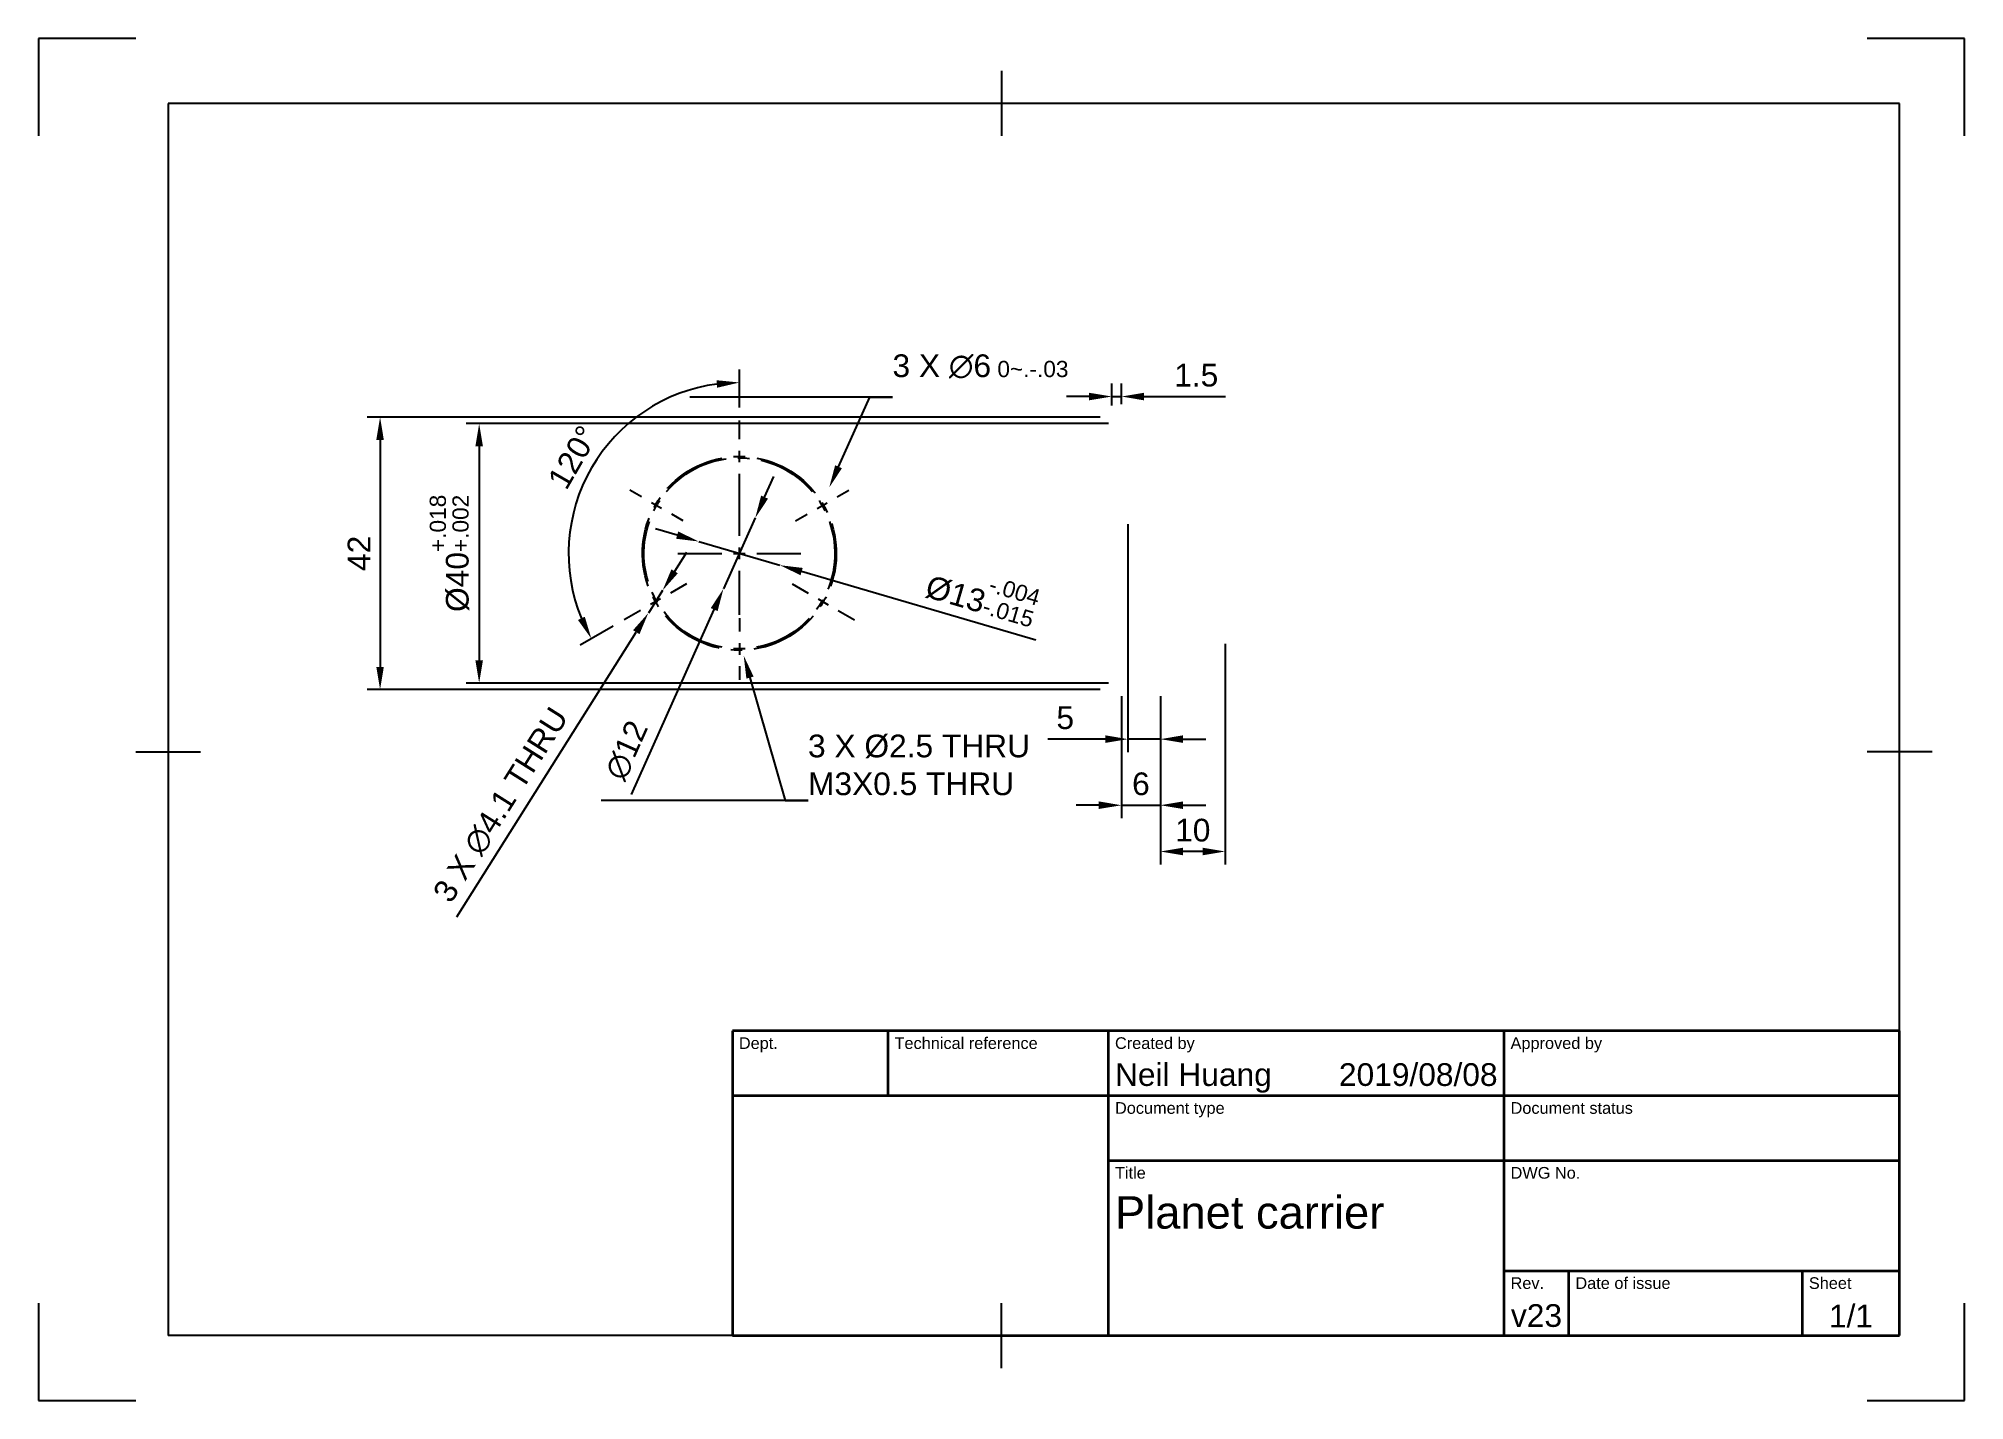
# Paper-space layout 'Sheet1' of a CAD drawing. Header units: millimetres. Extents: x 0 to 297, y 0 to 210.
import ezdxf
from ezdxf import colors
from ezdxf.entities.mleader import LeaderData, LeaderLine
from ezdxf.enums import TextEntityAlignment as Align
from ezdxf.math import Vec2, Vec3

# ---------------------------------------------------------------- set-up
doc = ezdxf.new("R2010")
doc.units = ezdxf.units.MM
doc.header["$LTSCALE"] = 0.75
doc.linetypes.add('CENTER2', pattern=[28.575, 19.05, -3.175, 3.175, -3.175])
for name, color, linetype, lineweight in [('Annotations', 7, 'Continuous', 25), ('Border', 7, 'Continuous', 25), ('Center Lines', 7, 'CENTER2', 25), ('Dimensions', 7, 'Continuous', 25), ('TitleBlock', 7, 'Continuous', 35)]:
    doc.layers.add(name, color=color, linetype=linetype, lineweight=lineweight)
doc.styles.add('FusionTitle', font='Arial Unicode.ttf')
doc.styles.get("Standard").update_dxf_attribs({"font": 'Arial.ttf'})
doc.dimstyles.new('ISO-25', dxfattribs={"dimtxt": 3.5, "dimasz": 3.5, "dimexe": 2, "dimexo": 2, "dimgap": 1.5, "dimtad": 1, "dimzin": 12, "dimdsep": 46, "dimtxsty": 'Standard', "dimcen": 0, "dimclrd": 256, "dimclre": 256, "dimclrt": 256, "dimazin": 3, "dimtp": 0.1, "dimtm": 0.1, "dimtfac": 0.714, "dimtmove": 0, "dimatfit": 3, "dimfxl": 1, "dimtzin": 12, "dimarcsym": 0})

# ---------------------------------------------------------------- blocks, each defined once
blk = doc.blocks.new('ISO_TITLEBLOCK')
at = {"layer": 'TitleBlock'}
for p, q in [((0, 47), (-180, 47)), ((-180, 47), (-180, 0)), ((-156, 37), (-156, 47)), ((-122, 0), (-122, 47)), ((-61, 0), (-61, 47)), ((0, 0), (0, 47)), ((-180, 37), (0, 37)), ((-122, 27), (0, 27)), ((-61, 10), (0, 10)), ((-51, 0), (-51, 10)), ((-15, 0), (-15, 10)), ((-180, 0), (0, 0))]:
    blk.add_line(p, q, dxfattribs=at)
at = {"layer": 'TitleBlock', "style": 'FusionTitle'}
for s, p in [('Dept.', (-179, 46)), ('Technical reference', (-155, 46)), ('Created by', (-121, 46)), ('Approved by', (-60, 46)), ('Document type', (-121, 36)), ('Document status', (-60, 36)), ('Title', (-121, 26)), ('DWG No.', (-60, 26)), ('Rev.', (-60, 9)), ('Date of issue', (-50, 9)), ('Sheet', (-14, 9))]:
    blk.add_text(s, height=1.8, dxfattribs=at).set_placement(p, align=Align.TOP_LEFT)
for tag, p, height in [('DEPT', (-179, 38.5), 3.5), ('TECHNICAL_REFERENCE', (-155, 38.5), 3.5), ('CREATED_BY', (-121, 38.5), 3.5), ('APPROVED_BY', (-60, 38.5), 3.5), ('DOCUMENT_TYPE', (-121, 28.5), 3.5), ('DOCUMENT_STATUS', (-60, 28.5), 3.5), ('TITLE_1', (-121, 16.5), 5), ('TITLE_2', (-121, 9), 5), ('TITLE_3', (-121, 1.5), 5), ('DATE_OF_ISSUE', (-50, 1.5), 3.5)]:
    blk.add_attdef(tag, p, '', height=height, dxfattribs=at)
for tag, p in [('CREATED_DATE', (-62, 38.5)), ('APPROVED_DATE', (-1, 38.5))]:
    blk.add_attdef(tag, text='', height=3.5, dxfattribs=at).set_placement(p, align=Align.RIGHT)
for tag, height, p in [('DRAWING_NUMBER', 5, (-30.5, 16.6)), ('REV', 3.5, (-56, 3.1)), ('SHEET', 3.5, (-7.5, 3.1))]:
    blk.add_attdef(tag, text='', height=height, dxfattribs=at).set_placement(p, align=Align.MIDDLE)
blk = doc.blocks.new('*D23')
at = {"layer": 'Defpoints', "color": 0, "transparency": 16777216}
for p in [(165.7, 151.62), (52.67, 109.62), (165.7, 109.62)]:
    blk.add_point(p, dxfattribs=at)
at = {"layer": 'Dimensions', "lineweight": -2, "transparency": 16777216}
for p, q in [((163.7, 151.62), (50.67, 151.62)), ((52.67, 148.12), (52.67, 113.12)), ((163.7, 109.62), (50.67, 109.62))]:
    blk.add_line(p, q, dxfattribs=at)
at = {"layer": 'Dimensions', "transparency": 16777216}
for points in [[(52.09, 148.12), (53.25, 148.12), (52.67, 151.62)], [(52.09, 113.12), (53.25, 113.12), (52.67, 109.62)]]:
    blk.add_solid(points, dxfattribs=at)
at = {"layer": 'Dimensions', "transparency": 16777216, "insert": (49.42, 130.62), "char_height": 3.5, "attachment_point": 5, "rotation": 90}
blk.add_mtext('42', dxfattribs=at)
blk = doc.blocks.new('*D24')
at = {"layer": 'Defpoints', "color": 0, "transparency": 16777216}
for p in [(167, 150.62), (67.95, 110.62), (167, 110.62)]:
    blk.add_point(p, dxfattribs=at)
at = {"layer": 'Dimensions', "lineweight": -2, "transparency": 16777216}
for p, q in [((165, 150.62), (65.95, 150.62)), ((67.95, 147.12), (67.95, 114.12)), ((165, 110.62), (65.95, 110.62))]:
    blk.add_line(p, q, dxfattribs=at)
at = {"layer": 'Dimensions', "transparency": 16777216}
for points in [[(67.37, 147.12), (68.53, 147.12), (67.95, 150.62)], [(67.37, 114.12), (68.53, 114.12), (67.95, 110.62)]]:
    blk.add_solid(points, dxfattribs=at)
at = {"layer": 'Dimensions', "transparency": 16777216, "insert": (63.39, 130.62), "char_height": 3.5, "attachment_point": 5, "rotation": 90}
blk.add_mtext('Ø40{\\H0.714x;\\S+.018^ +.002;}', dxfattribs=at)
blk = doc.blocks.new('*U25')
at = {"layer": 'Center Lines', "color": 0, "ltscale": 0.75, "transparency": 16777216}
for p, q in [((0, 2.68), (0, 9.5)), ((-9.5, 0), (-2.68, 0)), ((2.68, 0), (9.5, 0)), ((0, -9.5), (0, -2.68))]:
    blk.add_line(p, q, dxfattribs=at)
at = {"layer": 'Center Lines', "color": 0, "linetype": 'Continuous', "ltscale": 0.75, "transparency": 16777216}
for p, q in [((-0.89, 0), (0.89, 0)), ((0, -0.89), (0, 0.89))]:
    blk.add_line(p, q, dxfattribs=at)
blk = doc.blocks.new('*D26')
at = {"layer": 'Defpoints', "color": 0, "transparency": 16777216}
for p in [(96.23, 124.89), (94.04, 121.42)]:
    blk.add_point(p, dxfattribs=at)
at = {"layer": 'Dimensions', "lineweight": -2, "transparency": 16777216}
for p, q in [((98.1, 127.85), (99.96, 130.81)), ((96.23, 124.89), (94.04, 121.42)), ((64.5, 74.58), (92.18, 118.46))]:
    blk.add_line(p, q, dxfattribs=at)
at = {"layer": 'Dimensions', "transparency": 16777216}
for points in [[(97.6, 128.16), (98.59, 127.54), (96.23, 124.89)], [(91.68, 118.77), (92.67, 118.15), (94.04, 121.42)]]:
    blk.add_solid(points, dxfattribs=at)
at = {"layer": 'Dimensions', "transparency": 16777216, "insert": (71.32, 91.82), "char_height": 3.5, "attachment_point": 5, "rotation": 57.7618}
blk.add_mtext('3 X ∅4.1 THRU', dxfattribs=at)
blk = doc.blocks.new('*D27')
at = {"layer": 'Defpoints', "color": 0, "transparency": 16777216}
for p in [(101.84, 132.44), (114.32, 128.79)]:
    blk.add_point(p, dxfattribs=at)
at = {"layer": 'Dimensions', "lineweight": -2, "transparency": 16777216}
for p, q in [((98.48, 133.43), (95.12, 134.41)), ((101.84, 132.44), (114.32, 128.79)), ((153.77, 117.24), (117.67, 127.81))]:
    blk.add_line(p, q, dxfattribs=at)
at = {"layer": 'Dimensions', "transparency": 16777216}
for points in [[(98.64, 133.99), (98.32, 132.87), (101.84, 132.44)], [(117.84, 128.37), (117.51, 127.25), (114.32, 128.79)]]:
    blk.add_solid(points, dxfattribs=at)
at = {"layer": 'Dimensions', "transparency": 16777216, "insert": (145.59, 124.38), "char_height": 3.5, "attachment_point": 5, "rotation": 343.6789}
blk.add_mtext('Ø13{\\H0.714x;\\S-.004^ -.015;}', dxfattribs=at)
blk = doc.blocks.new('*D28')
at = {"layer": 'Defpoints', "color": 0, "transparency": 16777216}
for p in [(167, 110.62), (173, 110.62), (173, 91.78)]:
    blk.add_point(p, dxfattribs=at)
at = {"layer": 'Dimensions', "lineweight": -2, "transparency": 16777216}
for p, q in [((167, 108.62), (167, 89.78)), ((173, 108.62), (173, 89.78)), ((163.5, 91.78), (160, 91.78)), ((167, 91.78), (173, 91.78)), ((176.5, 91.78), (180, 91.78))]:
    blk.add_line(p, q, dxfattribs=at)
at = {"layer": 'Dimensions', "transparency": 16777216}
for points in [[(163.5, 92.37), (163.5, 91.2), (167, 91.78)], [(176.5, 92.37), (176.5, 91.2), (173, 91.78)]]:
    blk.add_solid(points, dxfattribs=at)
at = {"layer": 'Dimensions', "transparency": 16777216, "insert": (170, 95.06), "char_height": 3.5, "attachment_point": 5}
blk.add_mtext('6', dxfattribs=at)
blk = doc.blocks.new('*D29')
at = {"layer": 'Defpoints', "color": 0, "transparency": 16777216}
for p in [(168, 137.12), (173, 110.62), (173, 101.97)]:
    blk.add_point(p, dxfattribs=at)
at = {"layer": 'Dimensions', "lineweight": -2, "transparency": 16777216}
for p, q in [((168, 135.12), (168, 99.97)), ((173, 108.62), (173, 99.97)), ((164.5, 101.97), (155.66, 101.97)), ((173, 101.97), (168, 101.97)), ((176.5, 101.97), (180, 101.97))]:
    blk.add_line(p, q, dxfattribs=at)
at = {"layer": 'Dimensions', "transparency": 16777216}
for points in [[(164.5, 102.56), (164.5, 101.39), (168, 101.97)], [(176.5, 102.56), (176.5, 101.39), (173, 101.97)]]:
    blk.add_solid(points, dxfattribs=at)
at = {"layer": 'Dimensions', "transparency": 16777216, "insert": (158.33, 105.25), "char_height": 3.5, "attachment_point": 5}
blk.add_mtext('5', dxfattribs=at)
blk = doc.blocks.new('*D30')
at = {"layer": 'Defpoints', "color": 0, "transparency": 16777216}
for p in [(167, 154.8), (167, 151.62), (165.5, 151.42)]:
    blk.add_point(p, dxfattribs=at)
at = {"layer": 'Dimensions', "lineweight": -2, "transparency": 16777216}
for p, q in [((162, 154.8), (158.5, 154.8)), ((165.5, 153.42), (165.5, 156.8)), ((165.5, 154.8), (167, 154.8)), ((167, 153.62), (167, 156.8)), ((170.5, 154.8), (183.06, 154.8))]:
    blk.add_line(p, q, dxfattribs=at)
at = {"layer": 'Dimensions', "transparency": 16777216}
for points in [[(162, 155.38), (162, 154.21), (165.5, 154.8)], [(170.5, 155.38), (170.5, 154.21), (167, 154.8)]]:
    blk.add_solid(points, dxfattribs=at)
at = {"layer": 'Dimensions', "transparency": 16777216, "insert": (178.53, 158.07), "char_height": 3.5, "attachment_point": 5}
blk.add_mtext('1.5', dxfattribs=at)
blk = doc.blocks.new('*D31')
at = {"layer": 'Defpoints', "color": 0, "transparency": 16777216}
for p in [(110.53, 136.09), (105.62, 125.14)]:
    blk.add_point(p, dxfattribs=at)
at = {"layer": 'Dimensions', "lineweight": -2, "transparency": 16777216}
for p, q in [((111.96, 139.29), (113.4, 142.48)), ((110.53, 136.09), (105.62, 125.14)), ((91.42, 93.46), (104.19, 121.95))]:
    blk.add_line(p, q, dxfattribs=at)
at = {"layer": 'Dimensions', "transparency": 16777216}
for points in [[(111.43, 139.52), (112.5, 139.05), (110.53, 136.09)], [(103.66, 122.19), (104.72, 121.71), (105.62, 125.14)]]:
    blk.add_solid(points, dxfattribs=at)
at = {"layer": 'Dimensions', "transparency": 16777216, "insert": (90.69, 100.25), "char_height": 3.5, "attachment_point": 5, "rotation": 65.8455}
blk.add_mtext('∅12', dxfattribs=at)
blk = doc.blocks.new('ISO_A4(L)_SHEET')
at = {"layer": 'Border'}
for p, q in [((0, 210), (0, 195)), ((15, 210), (0, 210)), ((297, 210), (282, 210)), ((297, 195), (297, 210)), ((148.5, 205), (148.5, 195)), ((287, 200), (20, 200)), ((20, 200), (20, 10)), ((287, 10), (287, 200)), ((15, 100), (25, 100)), ((292, 100), (282, 100)), ((0, 15), (0, 0)), ((148.5, 5), (148.5, 15)), ((297, 0), (297, 15)), ((287, 10), (20, 10)), ((0, 0), (15, 0)), ((282, 0), (297, 0))]:
    blk.add_line(p, q, dxfattribs=at)
blk = doc.blocks.new('*D32')
at = {"layer": 'Defpoints', "color": 0, "transparency": 16777216}
for p in [(183, 118.68), (173, 110.62), (173, 84.65)]:
    blk.add_point(p, dxfattribs=at)
at = {"layer": 'Dimensions', "lineweight": -2, "transparency": 16777216}
for p, q in [((183, 116.68), (183, 82.65)), ((173, 108.62), (173, 82.65)), ((179.5, 84.65), (176.5, 84.65))]:
    blk.add_line(p, q, dxfattribs=at)
at = {"layer": 'Dimensions', "transparency": 16777216}
for points in [[(176.5, 85.23), (176.5, 84.06), (173, 84.65)], [(179.5, 85.23), (179.5, 84.06), (183, 84.65)]]:
    blk.add_solid(points, dxfattribs=at)
at = {"layer": 'Dimensions', "transparency": 16777216, "insert": (178, 87.92), "char_height": 3.5, "attachment_point": 5}
blk.add_mtext('10', dxfattribs=at)
blk = doc.blocks.new('*U34')
at = {"layer": 'Center Lines', "color": 0, "ltscale": 0.75, "transparency": 16777216}
for p, q in [((0.01, 17.62), (0.01, 20.49)), ((0, 9.39), (0, 12.26))]:
    blk.add_line(p, q, dxfattribs=at)
at = {"layer": 'Center Lines', "color": 0, "linetype": 'Continuous', "ltscale": 0.75, "transparency": 16777216}
blk.add_line((0, 14.05), (0.01, 15.83), dxfattribs=at)
at = {"layer": 'Center Lines', "color": 0, "linetype": 'Continuous', "ltscale": 0.75, "transparency": 16777216, "extrusion": (0, 0, -1)}
blk.add_arc((0, 0), 14.94, 86.5933, 93.4435, dxfattribs=at)
blk = doc.blocks.new('*U35')
at = {"layer": 'Center Lines', "color": 0, "ltscale": 0.75, "transparency": 16777216}
for p, q in [((-8.13, -4.69), (-10.62, -6.13)), ((-15.26, -8.8), (-17.75, -10.24))]:
    blk.add_line(p, q, dxfattribs=at)
at = {"layer": 'Center Lines', "color": 0, "linetype": 'Continuous', "ltscale": 0.75, "transparency": 16777216}
blk.add_line((-12.17, -7.02), (-13.71, -7.91), dxfattribs=at)
at = {"layer": 'Center Lines', "color": 0, "linetype": 'Continuous', "ltscale": 0.75, "transparency": 16777216, "extrusion": (0, 0, -1)}
blk.add_arc((0, 0), 14.94, 326.5933, 333.4435, dxfattribs=at)
blk = doc.blocks.new('*U36')
at = {"layer": 'Center Lines', "color": 0, "ltscale": 0.75, "transparency": 16777216}
for p, q in [((8.13, -4.7), (10.62, -6.13)), ((15.26, -8.81), (17.74, -10.25))]:
    blk.add_line(p, q, dxfattribs=at)
at = {"layer": 'Center Lines', "color": 0, "linetype": 'Continuous', "ltscale": 0.75, "transparency": 16777216}
blk.add_line((12.16, -7.03), (13.71, -7.92), dxfattribs=at)
at = {"layer": 'Center Lines', "color": 0, "linetype": 'Continuous', "ltscale": 0.75, "transparency": 16777216, "extrusion": (0, 0, -1)}
blk.add_arc((0, 0), 14.94, 206.5933, 213.4435, dxfattribs=at)
blk = doc.blocks.new('*U33')
at = {"layer": 'Center Lines', "color": 0, "ltscale": 0.75, "transparency": 16777216, "extrusion": (0, 0, -1)}
for start, end in [(340.3059, 79.7308), (100.3059, 199.7308), (220.3059, 319.7308)]:
    blk.add_arc((0, 0), 14.94, start, end, dxfattribs=at)
at = {"layer": 'Center Lines', "color": 0, "ltscale": 0.75, "transparency": 16777216}
for name in ['*U34', '*U35', '*U36']:
    blk.add_blockref(name, (0, 0), dxfattribs=at)
blk = doc.blocks.new('*D37')
at = {"layer": 'Defpoints', "color": 0, "transparency": 16777216}
for p in [(91.15, 150.8), (108.08, 151.11), (108.08, 148.24), (92.82, 121.81), (90.33, 120.38)]:
    blk.add_point(p, dxfattribs=at)
at = {"layer": 'Dimensions', "lineweight": -2, "transparency": 16777216}
for p, q in [((108.08, 153.11), (108.09, 158.96)), ((88.6, 119.38), (83.53, 116.45))]:
    blk.add_line(p, q, dxfattribs=at)
blk.add_arc((108.08, 130.62), 26.34, 97.5998, 202.3635, dxfattribs=at)
at = {"layer": 'Dimensions', "transparency": 16777216}
for points in [[(104.56, 157.31), (104.63, 156.15), (108.09, 156.96)], [(84.24, 120.85), (83.19, 120.34), (85.26, 117.45)]]:
    blk.add_solid(points, dxfattribs=at)
at = {"layer": 'Dimensions', "transparency": 16777216, "insert": (82.42, 145.44), "char_height": 3.5, "attachment_point": 5, "rotation": 59.9816}
blk.add_mtext('120°', dxfattribs=at)
blk = doc.blocks.new('*U39')
at = {"layer": 'Center Lines', "color": 0, "ltscale": 0.75, "transparency": 16777216}
for p, q in [((-15.08, 8.71), (-16.87, 9.74)), ((-8.65, 4.99), (-10.44, 6.03))]:
    blk.add_line(p, q, dxfattribs=at)
at = {"layer": 'Center Lines', "color": 0, "linetype": 'Continuous', "ltscale": 0.75, "transparency": 16777216}
blk.add_line((-11.99, 6.92), (-13.53, 7.81), dxfattribs=at)
at = {"layer": 'Center Lines', "color": 0, "linetype": 'Continuous', "ltscale": 0.75, "transparency": 16777216, "extrusion": (0, 0, -1)}
blk.add_arc((0, 0), 14.73, 26.527, 33.473, dxfattribs=at)
blk = doc.blocks.new('*U40')
at = {"layer": 'Center Lines', "color": 0, "ltscale": 0.75, "transparency": 16777216}
for p, q in [((15.08, 8.71), (16.87, 9.74)), ((8.65, 4.99), (10.44, 6.03))]:
    blk.add_line(p, q, dxfattribs=at)
at = {"layer": 'Center Lines', "color": 0, "linetype": 'Continuous', "ltscale": 0.75, "transparency": 16777216}
blk.add_line((11.99, 6.92), (13.53, 7.81), dxfattribs=at)
at = {"layer": 'Center Lines', "color": 0, "linetype": 'Continuous', "ltscale": 0.75, "transparency": 16777216, "extrusion": (0, 0, -1)}
blk.add_arc((0, 0), 14.73, 146.527, 153.473, dxfattribs=at)
blk = doc.blocks.new('*U41')
at = {"layer": 'Center Lines', "color": 0, "ltscale": 0.75, "transparency": 16777216}
for p, q in [((0, -9.98), (0, -12.06)), ((0, -17.41), (0, -19.48))]:
    blk.add_line(p, q, dxfattribs=at)
at = {"layer": 'Center Lines', "color": 0, "linetype": 'Continuous', "ltscale": 0.75, "transparency": 16777216}
blk.add_line((0, -13.84), (0, -15.63), dxfattribs=at)
at = {"layer": 'Center Lines', "color": 0, "linetype": 'Continuous', "ltscale": 0.75, "transparency": 16777216, "extrusion": (0, 0, -1)}
blk.add_arc((0, 0), 14.73, 266.527, 273.473, dxfattribs=at)
blk = doc.blocks.new('*U38')
at = {"layer": 'Center Lines', "color": 0, "ltscale": 0.75, "transparency": 16777216, "extrusion": (0, 0, -1)}
for start, end in [(40.4317, 139.5683), (280.4317, 19.5683), (160.4317, 259.5683)]:
    blk.add_arc((0, 0), 14.73, start, end, dxfattribs=at)
at = {"layer": 'Center Lines', "color": 0, "ltscale": 0.75, "transparency": 16777216}
for name in ['*U39', '*U40', '*U41']:
    blk.add_blockref(name, (0, 0), dxfattribs=at)

psp = doc.layouts.new('Sheet1')

# ---------------------------------------------------------------- block references
at = {"layer": 'Border'}
psp.add_blockref('ISO_A4(L)_SHEET', (0, 0), dxfattribs=at)
at = {"layer": 'Center Lines', "ltscale": 0.75}
for name in ['*U33', '*U38', '*U25']:
    psp.add_blockref(name, (108.0775, 130.6179), dxfattribs=at)
at = {"layer": 'TitleBlock'}
psp.add_blockref('ISO_TITLEBLOCK', (287, 10), dxfattribs=at).add_auto_attribs({'REV': 'v23', 'CREATED_DATE': '2019/08/08', 'SHEET': '1/1', 'TITLE_1': 'Planet carrier', 'CREATED_BY': 'Neil Huang'})

# ---------------------------------------------------------------- dimensions: what is measured, and where the dimension line sits
at = {"layer": 'Dimensions'}
dim = psp.add_angular_dim_2l(base=(91.1512, 150.8031), line1=((108.0832, 148.2368), (108.0841, 151.1079)), line2=((92.8163, 121.8133), (90.3294, 120.3786)), dimstyle='ISO-25', dxfattribs=at)
dim.commit()
dim.dimension.update_dxf_attribs({"geometry": '*D37', "text_midpoint": (82.419, 145.4428)})
dim = psp.add_linear_dim(base=(166.996, 154.796), p1=(165.496, 151.4179), p2=(166.996, 151.6179), dimstyle='ISO-25', override={"dimlfac": -1, "dimclrd": 256, "dimclre": 256}, dxfattribs=at)
dim.commit()
dim.dimension.update_dxf_attribs({"geometry": '*D30', "text_midpoint": (178.5281, 158.0699)})
for base, p1, p2, angle, picture, middle, dimtype in [((52.6686, 109.6179), (165.696, 151.6179), (165.696, 109.6179), 270, '*D23', (52.6686, 130.6179), 161), ((172.996, 101.9737), (167.996, 137.1179), (172.996, 110.6179), 180, '*D29', (158.3262, 101.9737), 160), ((172.996, 84.6474), (182.996, 118.6837), (172.996, 110.6179), 180, '*D32', (177.996, 84.6474), 160), ((172.996, 91.7838), (166.996, 110.6179), (172.996, 110.6179), 0, '*D28', (169.996, 91.7838), 161)]:
    dim = psp.add_linear_dim(base=base, p1=p1, p2=p2, angle=angle, dimstyle='ISO-25', override={"dimlfac": -1}, dxfattribs=at)
    dim.commit()
    dim.dimension.update_dxf_attribs({"geometry": picture, "text_midpoint": middle, "dimtype": dimtype})
dim = psp.add_linear_dim(base=(67.9488, 110.6179), p1=(166.996, 150.6179), p2=(166.996, 110.6179), angle=270, text='%%C<>', dimstyle='ISO-25', override={"dimdec": 3, "dimlfac": -1, "dimpost": '', "dimtol": 1, "dimtp": 0.018, "dimtm": -0.002, "dimtdec": 3}, dxfattribs=at)
dim.commit()
dim.dimension.update_dxf_attribs({"geometry": '*D24', "text_midpoint": (67.9488, 130.6179), "dimtype": 161})
for p1, p2, override, picture, middle in [((110.5327, 136.0925), (105.6223, 125.1432), {"dimlfac": -1}, '*D31', (93.8268, 98.841)), ((101.8395, 132.4445), (114.3156, 128.7912), {"dimgap": 1.5, "dimdec": 3, "dimlfac": -1, "dimpost": '', "dimtol": 1, "dimlim": 0, "dimtp": -0.004, "dimtm": 0.015, "dimtdec": 3}, '*D27', (144.3073, 120.0091))]:
    dim = psp.add_diameter_dim_2p(p1=p1, p2=p2, dimstyle='ISO-25', override=override, dxfattribs=at)
    dim.commit()
    dim.dimension.update_dxf_attribs({"geometry": picture, "text_midpoint": middle, "dimtype": 163})
dim = psp.add_diameter_dim_2p(p1=(96.2303, 124.886), p2=(94.0432, 121.4181), text='3 X <> THRU', dimstyle='ISO-25', override={"dimlfac": -1, "dimpost": '', "dimtp": 0, "dimtm": 0.02}, dxfattribs=at)
dim.commit()
dim.dimension.update_dxf_attribs({"geometry": '*D26', "text_midpoint": (74.2197, 89.9855), "dimtype": 163})

# ---------------------------------------------------------------- leaders
at = {"layer": 'Annotations'}
ml = psp.add_multileader_mtext('Standard', dxfattribs=at)
ml.set_content('3 X ∅6{\\H0.714x;\\S 0~.-.03;}', color=256)
ml.set_leader_properties()
ml.build(insert=Vec2(0, 0))
ml.multileader.update_dxf_attribs({"text_left_attachment_type": 5, "text_right_attachment_type": 5, "dogleg_length": 3.5, "arrow_head_size": 3.5})
ctx = ml.context
ctx.base_point, ctx.char_height, ctx.arrow_head_size, ctx.landing_gap_size, ctx.plane_origin = Vec3(131.6898, 154.7184), 3.5, 3.5, 0, Vec3(121.9372, 140.7762)
ctx.left_attachment, ctx.right_attachment = 5, 5
notes = []
notes.append((ctx, [(0, (1, 1, 0), (128.1898, 154.7184), (1, 0), 3.5, [(0, [(121.9372, 140.7762)], 0, [])])]))
ctx.mtext.insert, ctx.mtext.flow_direction = Vec3(131.6898, 161.2971), 5
ml = psp.add_multileader_mtext('Standard', dxfattribs=at)
ml.set_content('3 X %%C2.5 THRU\\PM3X0.5 THRU', color=256)
ml.set_leader_properties()
ml.build(insert=Vec2(0, 0))
ml.multileader.update_dxf_attribs({"text_left_attachment_type": 5, "text_right_attachment_type": 5, "dogleg_length": 3.5, "arrow_head_size": 3.5})
ctx = ml.context
ctx.base_point, ctx.char_height, ctx.arrow_head_size, ctx.landing_gap_size, ctx.plane_origin = Vec3(118.6632, 92.5067), 3.5, 3.5, 0, Vec3(93.8087, 114.8292)
ctx.left_attachment, ctx.right_attachment = 5, 5
notes.append((ctx, [(0, (1, 1, 0), (115.1632, 92.5067), (1, 0), 3.5, [(0, [(108.7487, 114.8292)], 0, [])])]))
ctx.mtext.insert, ctx.mtext.flow_direction = Vec3(118.6632, 102.669), 5
for ctx, leaders in notes:
    for number, flags, end, landing, length, lines in leaders:
        leader = LeaderData()
        leader.index, (leader.has_last_leader_line, leader.has_dogleg_vector, leader.attachment_direction) = number, flags
        leader.last_leader_point, leader.dogleg_vector, leader.dogleg_length = Vec3(end), Vec3(landing), length
        for number, points, colour, breaks in lines:
            line = LeaderLine()
            line.index, line.vertices, line.color, line.breaks = number, Vec3.list(points), colors.encode_raw_color(colour), breaks
            leader.lines.append(line)
        ctx.leaders.append(leader)

doc.saveas('drawing.dxf')
